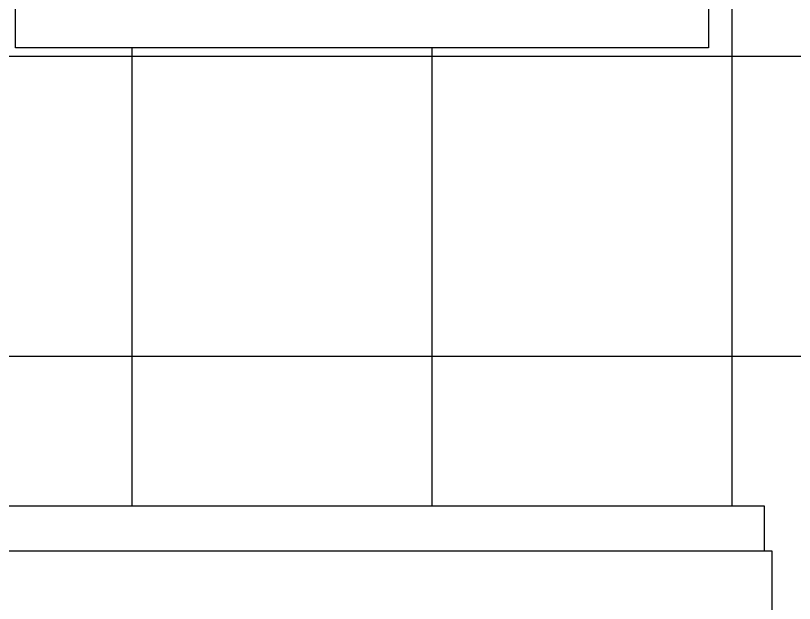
# Model space of a CAD drawing. Extents: x 4356 to 9625, y 5102 to 8915.
# Drawn here: x 5664 to 6183, y 6741 to 7133 of the extents above; entities that cross this region are included whole.
import ezdxf

# ---------------------------------------------------------------- set-up
doc = ezdxf.new("R2010")
doc.units = 0
doc.header["$LTSCALE"] = 10
doc.header["$MEASUREMENT"] = 0
doc.layers.get('0').update_dxf_attribs({"linetype": 'CONTINUOUS'})
for name, color, linetype in [('3', 3, 'CONTINUOUS'), ('4', 4, 'CONTINUOUS'), ('BH', 3, 'CONTINUOUS')]:
    doc.layers.add(name, color=color, linetype=linetype)

# ---------------------------------------------------------------- blocks, each defined once
blk = doc.blocks.new('BH8')
at = {"layer": 'BH'}
for p, q in [((1260, 700), (1260, 1750)), ((860, 700), (860, 1005.51)), ((1060, 700), (1060, 1005.51)), ((0, 1000), (2088.91, 1000)), ((243.1, 800), (1769.54, 800))]:
    blk.add_line(p, q, dxfattribs=at)
blk = doc.blocks.new('A$C1BAB2036')
at = {"layer": '4'}
blk.add_lwpolyline([(0, 0), (0, 490.6), (461.99, 490.6), (461.99, 0)], close=True, dxfattribs=at)

msp = doc.modelspace()

# ---------------------------------------------------------------- linework, layer by layer
at = {"layer": '4'}
for points in [[(5612.77, 6776.19), (5612.77, 6806.19), (6162.77, 6806.19), (6162.77, 6776.19)], [(5607.77, 6106.19), (5607.77, 6776.19), (6167.77, 6776.19), (6167.77, 6106.19)]]:
    msp.add_lwpolyline(points, dxfattribs=at)

# ---------------------------------------------------------------- block references
msp.add_blockref('BH8', (4881.45, 6106.19))
at = {"layer": '3', "color": 3}
msp.add_blockref('A$C1BAB2036', (5663.7, 7111.7), dxfattribs=at)

doc.saveas('drawing.dxf')
